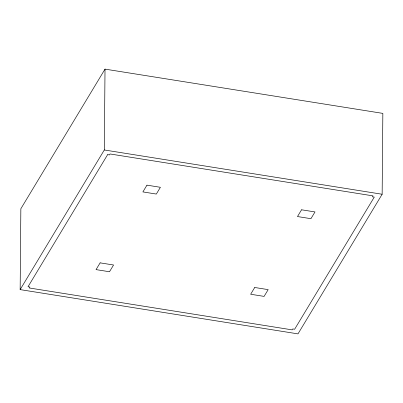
<?xml version="1.0" encoding="UTF-8"?>
<svg xmlns="http://www.w3.org/2000/svg" width="403" height="403" viewBox="0 0 403 403"><rect width="100%" height="100%" fill="white"/><g stroke="black" fill="none" stroke-linecap="round" stroke-linejoin="round"><path stroke-width="0.6" d="M20.15 289.611L20.855 208.754L105.017 69.12L382.85 113.389L382.145 194.246L297.983 333.88L20.15 289.611L104.312 149.971L105.017 69.12M104.312 149.971L382.145 194.246M107.651 154.621L28.014 286.75L29.882 287.047L29.313 287.984L292.21 329.876L292.78 328.934L294.643 329.231L374.281 197.107L372.412 196.805L372.976 195.868L110.079 153.976L109.515 154.918L107.651 154.621M100.125 262.857L96.05 269.612L109.495 271.753L113.565 264.998L100.125 262.857M146.954 185.153L142.884 191.914L156.329 194.055L160.399 187.299L146.954 185.153M254.726 287.49L250.656 294.245L264.096 296.391L268.171 289.631L254.726 287.49M301.555 209.792L297.485 216.547L310.93 218.688L315 211.933L301.555 209.792"/></g></svg>
